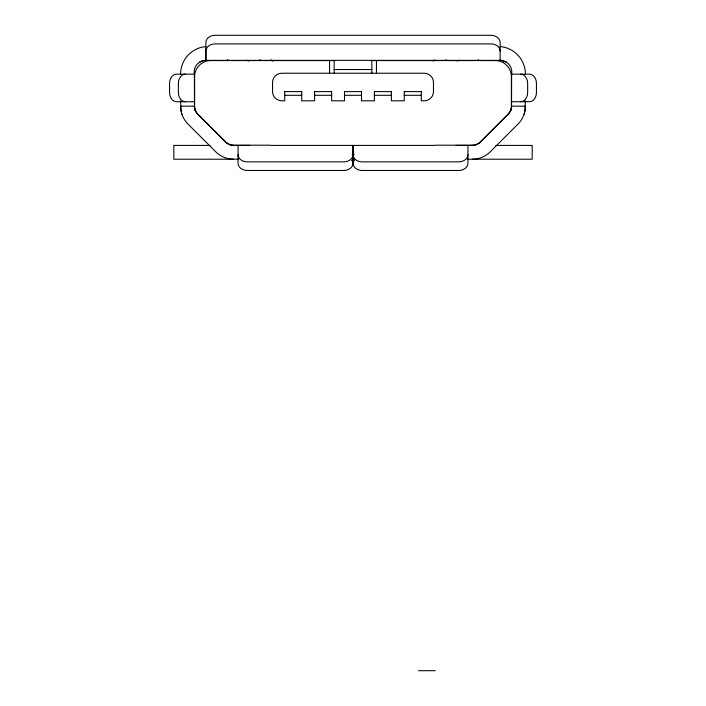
<?xml version="1.0" encoding="UTF-8"?>
<svg xmlns="http://www.w3.org/2000/svg" width="706" height="706" viewBox="0 0 706 706"><rect width="100%" height="100%" fill="white"/><g stroke="black" fill="none" stroke-linecap="round" stroke-linejoin="round"><path stroke-width="1.06" d="M195.562 111.257L195.253 110.568A11.675 11.57 0 0 1 194.477 107.674L194.379 74.148A11.684 11.684 0 0 1 205.878 60.354L205.878 42.484A9.196 7.184 0 0 1 215.074 35.3L490.935 35.3A9.196 7.184 0 0 1 500.122 42.484L500.122 60.354A11.684 11.684 0 0 1 511.621 74.148L511.523 107.674A11.675 11.57 0 0 1 510.747 110.568L510.438 111.257M506.573 62.296L500.122 59.886M524.929 111.107L525.414 100.834M511.012 109.862L511.232 109.148M524.073 114.301L524.549 112.713M352.541 156.82L351.764 158.276A9.196 7.184 0 0 1 343.804 161.868L247.25 161.868A9.196 7.184 0 0 1 238.054 154.685M472.376 145.418A11.49 11.49 0 0 0 480.504 142.047L508.77 113.745M478.765 143.477L479.268 143.115M433.113 61.095L434.87 59.869M199.427 62.296L202.507 60.848L205.878 60.354L500.122 60.354M334.82 60.584L210.706 60.584A16.088 16.088 0 0 0 194.609 76.68L194.609 106.076A11.49 11.49 0 0 0 197.98 114.204L225.593 141.818A11.49 11.49 0 0 0 233.721 145.189L270.698 145.189M371.18 60.584L495.294 60.584A16.088 16.088 0 0 1 511.391 76.68L511.391 106.076A11.49 11.49 0 0 1 508.02 114.204L480.407 141.818A11.49 11.49 0 0 1 472.279 145.189L435.302 145.189M334.15 69.55L371.85 69.55M194.424 74.148L176.632 74.148A9.196 7.078 90 0 0 169.555 83.343L169.555 92.539A9.196 7.078 -90 0 0 176.632 101.735L194.424 101.735M511.576 74.148L529.368 74.148A9.196 7.078 -90 0 1 536.445 83.343L536.445 92.539A9.196 7.078 -90 0 1 529.368 101.735L511.576 101.735M284.721 91.621L301.736 91.621M314.611 91.621L331.617 91.621M344.493 91.621L361.507 91.621M374.383 91.621L391.389 91.621M404.264 91.621L421.279 91.621M284.721 95.301L301.736 95.301M314.611 95.301L331.617 95.301M344.493 95.301L361.507 95.301M374.383 95.301L391.389 95.301M404.264 95.301L421.279 95.301M210.132 145.418L173.826 145.418L173.826 159.212L238.646 159.212M230.447 145.418L249.783 145.418M271.466 145.418L434.534 145.418M456.217 145.418L475.553 145.418M495.868 145.418L532.174 145.418L532.174 159.212L467.354 159.212M352.197 154.614L354.386 154.614M352.197 159.212L354.377 159.212M351.429 160.589L354.571 160.589M418.517 670.7L435.302 670.7M271.13 59.869L272.887 61.095M226.732 143.115L227.235 143.477M197.23 113.745L225.496 142.047A11.49 11.49 0 0 0 233.624 145.418M353.459 156.82L354.235 158.276A9.196 7.184 0 0 0 362.196 161.868L458.75 161.868A9.196 7.184 0 0 0 467.946 154.685M194.768 109.148L194.988 109.862M181.451 112.713L181.927 114.301M181.071 111.107L180.586 100.834M478.289 59.525L478.289 60.354M467.946 145.418L467.946 163.28A9.196 7.184 0 0 1 458.75 170.473L362.196 170.473A9.196 7.184 0 0 1 354.235 166.881L353.459 165.425L353.459 145.418M446.104 59.525L446.104 60.354M421.279 91.303L421.279 100.817L424.262 100.817A9.196 9.196 0 0 0 433.458 91.621L433.458 82.425A9.196 9.196 0 0 0 424.262 73.23L281.738 73.23A9.196 9.196 0 0 0 272.542 82.425L272.542 91.621A9.196 9.196 0 0 0 281.738 100.817L284.721 100.817L284.721 91.303M404.264 91.303L404.264 100.817L391.389 100.817L391.389 91.303M376.448 60.584L376.448 73.23M374.383 91.303L374.383 100.817L361.507 100.817L361.507 91.303M371.85 60.354L371.85 73.23M352.541 145.418L352.541 165.425L351.764 166.881A9.196 7.184 0 0 1 343.804 170.473L247.25 170.473A9.196 7.184 0 0 1 238.054 163.28L238.054 145.418M344.493 91.303L344.493 100.817L331.617 100.817L331.617 91.303M334.15 60.354L334.15 73.23M329.552 60.584L329.552 73.23M314.611 91.303L314.611 100.817L301.736 100.817L301.736 91.303M259.896 59.525L259.896 60.354M227.711 59.525L227.711 60.354M205.878 60.354L205.878 51.088A9.196 7.184 0 0 1 215.065 43.904L490.935 43.904A9.196 7.184 0 0 1 500.122 51.088M500.122 46.561A27.693 27.693 0 0 1 525.414 74.148M472.376 159.212A25.284 25.284 0 0 0 490.255 151.799L518.01 124.053A25.284 25.284 0 0 0 525.414 106.174L511.621 106.174A11.49 11.49 0 0 1 508.249 114.301M180.586 74.148A27.693 27.693 0 0 1 205.878 46.561M185.44 74.148A9.196 7.078 -90 0 0 178.362 83.343L178.362 92.539A9.196 7.078 90 0 0 185.44 101.735M233.624 159.212A25.284 25.284 0 0 1 215.745 151.799L187.99 124.053A25.284 25.284 0 0 1 180.586 106.174L194.379 106.174A11.49 11.49 0 0 0 197.751 114.301M246.332 60.354A4.598 4.598 0 0 1 248.777 61.06M520.56 74.148A9.196 7.078 -90 0 1 527.638 83.343L527.638 92.539A9.196 7.078 -90 0 1 520.56 101.735M457.223 61.06A4.598 4.598 0 0 1 459.668 60.354"/></g></svg>
